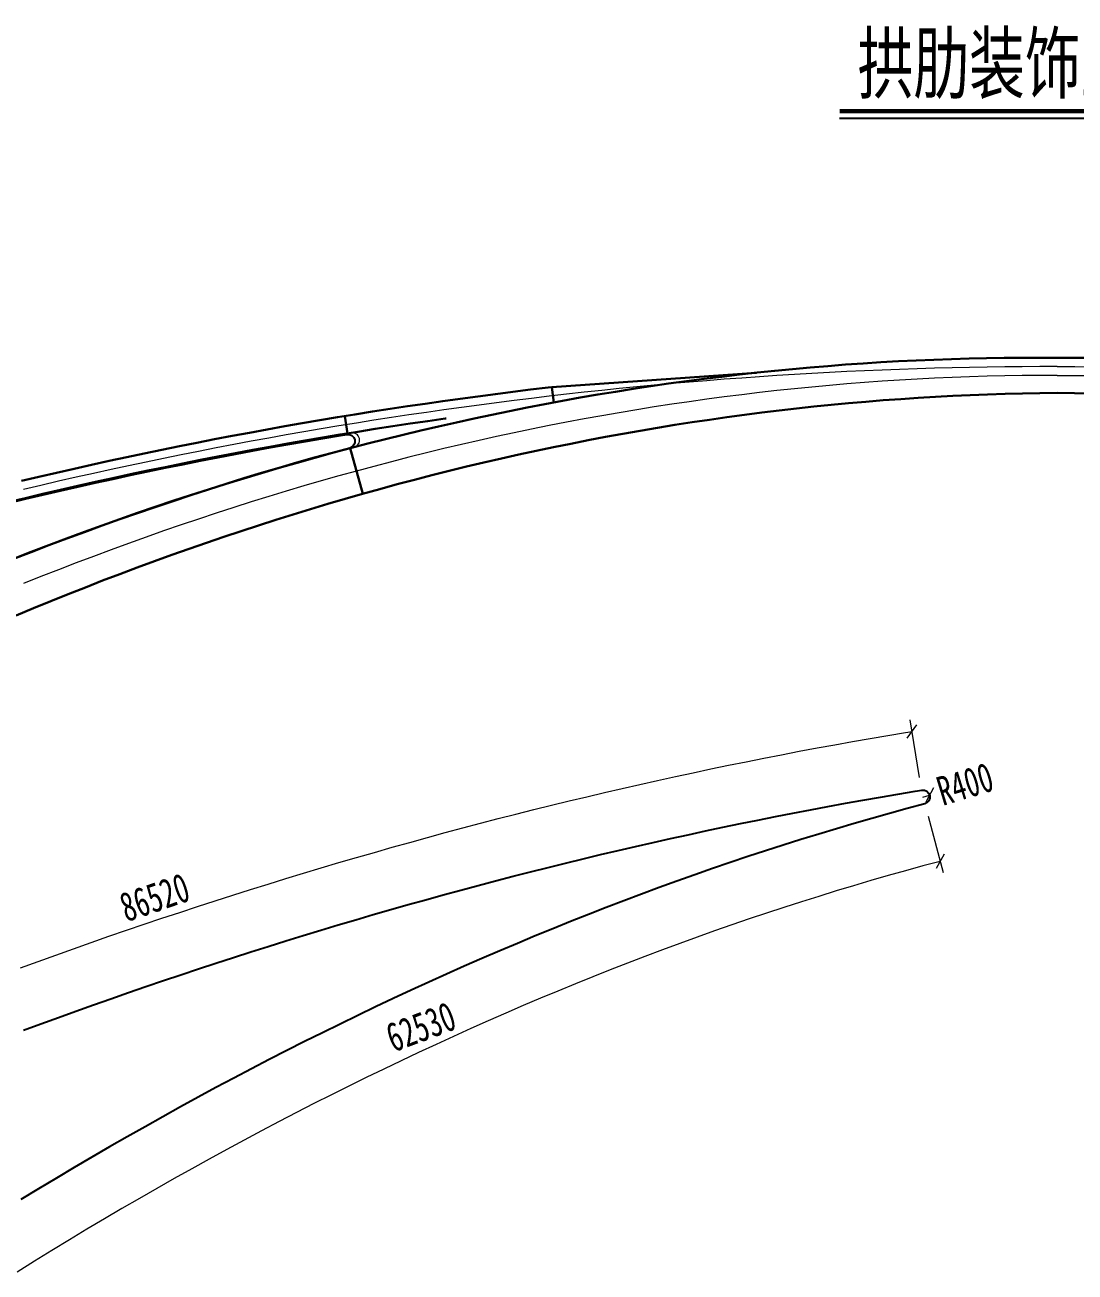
# Model space of a CAD drawing. Header units: millimetres. Extents: x 540604 to 792292, y 37533 to 153832.
# Drawn here: x 606518 to 666448, y 82646 to 153832 of the extents above; entities that cross this region are included whole.
import ezdxf
from ezdxf.enums import TextEntityAlignment as Align

# ---------------------------------------------------------------- set-up
doc = ezdxf.new("R2010")
doc.units = ezdxf.units.MM
doc.layers.get('Defpoints').update_dxf_attribs({"color": 8})
for name, color, linetype, lineweight in [('标注', 4, 'Continuous', 13), ('标注线及字体', 2, 'Continuous', 15), ('桥 构造粗实', 1, 'Continuous', 30), ('细实线', 4, 'Continuous', 15), ('钢板粗线', 1, 'Continuous', 25)]:
    doc.layers.add(name, color=color, linetype=linetype, lineweight=lineweight)
doc.styles.add('111', font='', dxfattribs={"width": 0.7})
doc.styles.get('111').set_extended_font_data('仿宋_GB2312')
doc.dimstyles.new('200', dxfattribs={"dimscale": 0, "dimtxt": 2.5, "dimasz": 1, "dimexe": 1, "dimexo": 1, "dimgap": 0.6, "dimtad": 1, "dimdec": 0, "dimdsep": 46, "dimtxsty": '111', "dimblk": 'OBLIQUE', "dimcen": 0, "dimclrd": 4, "dimclre": 4, "dimclrt": 4, "dimadec": 1, "dimazin": 2, "dimtfac": 1, "dimtdec": 0, "dimtix": 1, "dimtmove": 2, "dimatfit": 3, "dimfxl": 4, "dimfxlon": 1, "dimtolj": 1, "dimlwd": -1, "dimlwe": -1, "dimarcsym": 0})

# ---------------------------------------------------------------- blocks, each defined once
blk = doc.blocks.new('拱')
at = {"layer": '标注', "color": 8}
for p, q in [((66632, 33500), (66825, 33531)), ((66770, 32649), (67001, 32711))]:
    blk.add_line(p, q, dxfattribs=at)
at = {"layer": '标注', "color": 8, "ltscale": 550}
for points in [[(107130, 37312), (106130, 37310), (105130, 37304), (104130, 37294), (103130, 37280), (102130, 37262), (101130, 37240), (100130, 37214), (99130, 37183), (98130, 37149), (97130, 37111), (96130, 37069), (95130, 37022), (94130, 36972), (93130, 36917), (92130, 36859), (91130, 36797), (90130, 36730), (89130, 36659), (88130, 36585), (87130, 36506), (86130, 36424), (85130, 36337), (84130, 36246), (83130, 36152), (82130, 36053), (81130, 35950), (80130, 35843), (79130, 35732), (78130, 35617), (77130, 35499), (76130, 35376), (75130, 35249), (74130, 35118), (73130, 34983), (72130, 34844), (71130, 34700), (70130, 34553), (69130, 34402), (68130, 34247), (67130, 34088), (66130, 33924), (65130, 33757), (64130, 33586), (63130, 33410), (62130, 33231), (61130, 33048), (60130, 32860), (59130, 32669), (58130, 32473), (57130, 32274), (56130, 32070), (55130, 31863), (54130, 31651), (53130, 31435), (52130, 31216), (51130, 30992), (50130, 30764), (49130, 30532), (48130, 30297)], [(107130, 37312), (108130, 37310), (109130, 37304)], [(107130, 36812), (106130, 36809), (105130, 36799), (104130, 36782), (103130, 36758), (102130, 36727), (101130, 36690), (100130, 36645), (99130, 36594), (98130, 36536), (97130, 36471), (96130, 36399), (95130, 36321), (94130, 36235), (93130, 36143), (92130, 36044), (91130, 35938), (90130, 35825), (89130, 35706), (88130, 35580), (87130, 35446), (86130, 35306), (85130, 35160), (84130, 35006), (83130, 34845), (82130, 34678), (81130, 34504), (80130, 34323), (79130, 34135), (78130, 33940), (77130, 33739), (76130, 33530), (75130, 33315), (74130, 33093), (73130, 32864), (72130, 32629), (71130, 32386), (70130, 32137), (69130, 31881), (68130, 31618), (67130, 31348), (66130, 31071), (65130, 30788), (64130, 30498), (63130, 30201), (62130, 29897), (61130, 29586), (60130, 29268), (59130, 28944), (58130, 28612), (57130, 28274), (56130, 27929), (55130, 27578), (54130, 27219), (53130, 26854), (52130, 26481), (51130, 26102), (50130, 25716), (49130, 25324), (48130, 24924)], [(107130, 36812), (108130, 36809), (109130, 36799)]]:
    blk.add_lwpolyline(points, dxfattribs=at)
at = {"layer": '标注', "color": 8}
blk.add_arc((66892, 33117), 420, 284.9841, 99.27203, dxfattribs=at)
at = {"layer": '桥 构造粗实', "color": 8}
for p, q in [((78291, 36139), (89957, 36962)), ((78392, 35264), (78291, 36139)), ((66632, 33500), (66470, 34487)), ((66770, 32649), (67490, 30047))]:
    blk.add_line(p, q, dxfattribs=at)
for points in [[(109144, 37816), (108137, 37818), (107130, 37812), (106123, 37818), (105116, 37816), (104109, 37808), (103102, 37792), (102095, 37770), (101087, 37741), (100080, 37705), (99072, 37662), (98064, 37613), (97056, 37556), (96048, 37492), (95040, 37422), (94032, 37345), (93024, 37260), (92015, 37169), (91007, 37071), (89998, 36967), (88989, 36855), (87980, 36736), (86971, 36611), (85962, 36478), (84953, 36339), (83944, 36193), (82935, 36039), (81925, 35879), (80916, 35712), (79906, 35539), (78897, 35358), (77887, 35170), (76877, 34976), (75867, 34774), (74857, 34566), (73847, 34350), (72837, 34128), (71827, 33899), (70816, 33663), (69806, 33420), (68796, 33171), (67785, 32914), (66775, 32650), (65764, 32380), (64753, 32102), (63743, 31818), (62732, 31527), (61721, 31229), (60710, 30924), (59699, 30612), (58688, 30293), (57677, 29967), (56666, 29635), (55655, 29295), (54643, 28949), (53632, 28595), (52621, 28235), (51609, 27868), (50598, 27494), (49587, 27113), (48575, 26725), (47564, 26330)], [(78291, 36139), (78072, 36114), (77070, 35995), (76068, 35872), (75066, 35745), (74064, 35613), (73062, 35478), (72061, 35339), (71059, 35195), (70057, 35048), (69055, 34896), (68053, 34741), (67051, 34581), (66049, 34418), (65047, 34250), (64045, 34078), (63043, 33903), (62041, 33723), (61039, 33539), (60037, 33352), (59035, 33160), (58034, 32964), (57032, 32764), (56030, 32560), (55028, 32352), (54026, 32140), (53024, 31924), (52022, 31704), (51020, 31480), (50018, 31251), (49017, 31019), (48015, 30783)], [(109116, 35781), (108123, 35800), (107130, 35812), (106137, 35800), (105144, 35781), (104151, 35756), (103159, 35723), (102166, 35684), (101173, 35638), (100181, 35585), (99189, 35525), (98197, 35459), (97204, 35386), (96213, 35306), (95221, 35219), (94229, 35126), (93237, 35026), (92246, 34919), (91254, 34805), (90263, 34684), (89272, 34557), (88280, 34423), (87289, 34282), (86298, 34135), (85308, 33980), (84317, 33819), (83326, 33651), (82336, 33477), (81345, 33295), (80355, 33107), (79364, 32912), (78374, 32710), (77384, 32502), (76394, 32287), (75404, 32065), (74414, 31836), (73424, 31601), (72434, 31358), (71444, 31109), (70455, 30854), (69465, 30591), (68476, 30322), (67486, 30046), (66497, 29763), (65507, 29474), (64518, 29177), (63529, 28874), (62540, 28564), (61551, 28248), (60562, 27924), (59573, 27594), (58584, 27258), (57595, 26914), (56606, 26564), (55617, 26207), (54629, 25843), (53640, 25472), (52651, 25095), (51663, 24711), (50674, 24320), (49686, 23922), (48697, 23518), (47709, 23106)], [(72251, 34355), (72200, 34348), (71202, 34206), (70204, 34059), (69206, 33908), (68208, 33753), (67210, 33594), (66212, 33431), (65214, 33264), (64216, 33093), (63218, 32918), (62220, 32739), (61222, 32556), (60223, 32369), (59225, 32178), (58227, 31983), (57229, 31784), (56231, 31580), (55233, 31373), (54235, 31162), (53237, 30947), (52239, 30727), (51240, 30504), (50242, 30277), (49244, 30045), (48246, 29810), (47248, 29571)]]:
    blk.add_lwpolyline(points, dxfattribs=at)
blk = doc.blocks.new('_Oblique')
at = {"color": 0, "linetype": 'ByBlock', "lineweight": -2}
blk.add_line((-0.5, -0.5), (0.5, 0.5), dxfattribs=at)
blk = doc.blocks.new('*D19')
at = {"layer": 'Defpoints', "color": 0, "transparency": 16777216}
for p in [(657761, 109758), (658144, 109875)]:
    blk.add_point(p, dxfattribs=at)
at = {"layer": '细实线', "color": 4, "transparency": 16777216}
for p in [(657761, 109758), (658144, 109875)]:
    blk.add_line(p, (658144, 109875), dxfattribs=at)
at = {"layer": '细实线', "color": 4, "transparency": 16777216, "xscale": 666.6666666666667, "yscale": 666.6666666666667, "zscale": 666.6666666666667, "rotation": 197.0593282820084}
blk.add_blockref('_Oblique', (658144, 109875), dxfattribs=at)
at = {"layer": '细实线', "color": 4, "transparency": 16777216, "insert": (660174, 110498), "char_height": 1666.7, "attachment_point": 5, "rotation": 17.05933, "style": '111'}
blk.add_mtext('\\A1;R400', dxfattribs=at)

msp = doc.modelspace()

# ---------------------------------------------------------------- linework, layer by layer
at = {"color": 4}
msp.add_line((653007.4, 148508.6), (680530.2, 148508.6), dxfattribs=at)
at = {"color": 6, "const_width": 240}
msp.add_lwpolyline([(653007.4, 148908.6), (680530.2, 148908.6)], dxfattribs=at)
at = {"layer": '细实线', "color": 4}
for p, q in [((657578.7, 110876.6), (657041.7, 114166.4)), ((658056, 108663.6), (658922.6, 105444.9))]:
    msp.add_line(p, q, dxfattribs=at)
for points in [[(606261.3, 100009.4), (607270.8, 100377.7), (608280.3, 100741.9), (609289.9, 101102.1), (610299.6, 101458.2), (611309.2, 101810.2), (612318.9, 102158.2), (613328.7, 102502.2), (614338.4, 102842), (615348.2, 103177.9), (616358.1, 103509.6), (617367.9, 103837.3), (618377.9, 104161), (619387.8, 104480.5), (620397.8, 104796.1), (621407.8, 105107.5), (622417.8, 105414.9), (623427.9, 105718.3), (624438, 106017.5), (625448.2, 106312.7), (626458.4, 106603.9), (627468.6, 106891), (628478.8, 107174), (629489.1, 107453), (630499.4, 107727.9), (631509.8, 107998.7), (632520.1, 108265.5), (633530.5, 108528.2), (634541, 108786.8), (635551.4, 109041.4), (636561.9, 109291.9), (637572.5, 109538.3), (638583, 109780.7), (639593.6, 110019), (640604.2, 110253.3), (641614.8, 110483.4), (642625.5, 110709.5), (643636.2, 110931.6), (644646.9, 111149.5), (645657.7, 111363.4), (646668.4, 111573.3), (647679.2, 111779), (648690.1, 111980.7), (649700.9, 112178.4), (650711.8, 112371.9), (651722.7, 112561.4), (652733.6, 112746.8), (653744.5, 112928.2), (654755.5, 113105.4), (655766.5, 113278.6), (656777.5, 113447.7), (657149.1, 113508.4)], [(658749.3, 106088.6), (657761.7, 105824.3), (656771.7, 105552.5), (655781.6, 105274), (654791.2, 104988.7), (653800.8, 104696.6), (652810.1, 104397.7), (651819.3, 104092), (650828.3, 103779.5), (649837.1, 103460.2), (648845.8, 103134.1), (647854.2, 102801.1), (646862.6, 102461.4), (645870.7, 102114.8), (644878.7, 101761.4), (643886.5, 101401.2), (642894.1, 101034.2), (641901.6, 100660.4), (640908.9, 100279.7), (639916, 99892.2), (638923, 99497.9), (637929.8, 99096.8), (636936.4, 98688.8), (635942.9, 98274), (634949.2, 97852.4), (633955.4, 97423.9), (632961.3, 96988.6), (631967.1, 96546.5), (630972.8, 96097.5), (629978.3, 95641.7), (628983.6, 95179), (627988.8, 94709.5), (626993.8, 94233.1), (625998.7, 93749.9), (625003.4, 93259.9), (624008, 92763), (623012.4, 92259.2), (622016.6, 91748.6), (621020.7, 91231.2), (620024.7, 90706.9), (619028.5, 90175.7), (618032.1, 89637.7), (617035.6, 89092.8), (616039, 88541.1), (615042.2, 87982.5), (614045.3, 87417.1), (613048.2, 86844.7), (612051, 86265.6), (611053.6, 85679.5), (610056.1, 85086.6), (609058.5, 84486.9), (608060.8, 83880.2), (607062.9, 83266.7), (606064.8, 82646.3)]]:
    msp.add_lwpolyline(points, dxfattribs=at)
at = {"layer": '钢板粗线'}
for points in [[(605562, 126538), (606560, 126777.4), (607557.9, 127012.7), (608555.9, 127244), (609553.8, 127471.3), (610551.7, 127694.6), (611549.6, 127913.8), (612547.6, 128129), (613545.5, 128340.2), (614543.4, 128547.3), (615541.3, 128750.5), (616539.2, 128949.6), (617537.1, 129144.7), (618535, 129335.8), (619532.8, 129522.8), (620530.7, 129705.8), (621528.6, 129884.8), (622526.5, 130059.8), (623524.3, 130230.7), (624522.2, 130397.7), (624887.2, 130457.3, -0.9445409), (625060.5, 129677.4), (624062.5, 129410.3), (623051.7, 129132.9), (622040.9, 128848.5), (621030, 128557.3), (620019.1, 128259.2), (619008.1, 127954.1), (617997.1, 127642.2), (616986, 127323.3), (615974.8, 126997.6), (614963.6, 126664.9), (613952.4, 126325.4), (612941.1, 125978.9), (611929.8, 125625.5), (610918.4, 125265.3), (609907, 124898.1), (608895.5, 124524), (607884, 124143), (606872.5, 123755.1), (605860.9, 123360.3)], [(606434, 96449.2), (607432.2, 96817.4), (608430.3, 97181.5), (609428.5, 97541.6), (610426.6, 97897.7), (611424.7, 98249.8), (612422.9, 98597.8), (613421, 98941.8), (614419.1, 99281.8), (615417.2, 99617.7), (616415.3, 99949.6), (617413.4, 100277.5), (618411.5, 100601.4), (619409.5, 100921.3), (620407.6, 101237.1), (621405.7, 101548.9), (622403.7, 101856.6), (623401.8, 102160.4), (624399.8, 102460.1), (625397.8, 102755.8), (626395.9, 103047.5), (627393.9, 103335.1), (628391.9, 103618.7), (629389.9, 103898.3), (630387.9, 104173.9), (631385.9, 104445.5), (632383.9, 104713), (633381.9, 104976.5), (634379.9, 105236), (635377.9, 105491.4), (636375.8, 105742.8), (637373.8, 105990.2), (638371.7, 106233.6), (639369.7, 106473), (640367.6, 106708.3), (641365.6, 106939.6), (642363.5, 107166.9), (643361.4, 107390.1), (644359.4, 107609.4), (645357.3, 107824.6), (646355.2, 108035.8), (647353.1, 108242.9), (648351, 108446.1), (649348.9, 108645.2), (650346.8, 108840.3), (651344.7, 109031.3), (652342.6, 109218.4), (653340.4, 109401.4), (654338.3, 109580.4), (655336.2, 109755.4), (656334, 109926.3), (657331.9, 110093.2), (657696.9, 110152.8, -0.9445409), (657870.2, 109373), (656872.2, 109105.9), (655861.4, 108828.4), (654850.6, 108544.1), (653839.7, 108252.9), (652828.8, 107954.8), (651817.8, 107649.7), (650806.8, 107337.8), (649795.7, 107018.9), (648784.6, 106693.2), (647773.4, 106360.5), (646762.1, 106021), (645750.8, 105674.5), (644739.5, 105321.1), (643728.1, 104960.8), (642716.7, 104593.7), (641705.2, 104219.6), (640693.7, 103838.6), (639682.2, 103450.7), (638670.6, 103055.9), (637659, 102654.2), (636647.3, 102245.6), (635635.6, 101830.2), (634623.9, 101407.8), (633612.2, 100978.5), (632600.4, 100542.3), (631588.6, 100099.2), (630576.7, 99649.2), (629564.9, 99192.3), (628553, 98728.5), (627541.1, 98257.8), (626529.1, 97780.2), (625517.2, 97295.7), (624505.2, 96804.4), (623493.2, 96306.1), (622481.2, 95800.9), (621469.2, 95288.9), (620457.1, 94769.9), (619445.1, 94244.1), (618433, 93711.3), (617420.9, 93171.7), (616408.8, 92625.2), (615396.7, 92071.7), (614384.5, 91511.4), (613372.4, 90944.2), (612360.2, 90370.2), (611348.1, 89789.2), (610335.9, 89201.3), (609323.8, 88606.6), (608311.6, 88005), (607299.4, 87396.4), (606287.2, 86781)]]:
    msp.add_lwpolyline(points, format="xyb", dxfattribs=at)

# ---------------------------------------------------------------- block references
at = {"layer": '标注', "ltscale": 550}
msp.add_blockref('拱', (558301.6, 97018.8), dxfattribs=at)
at = {"layer": '细实线', "color": 4, "xscale": 666.6666666666667, "yscale": 666.6666666666667, "zscale": 666.6666666666667}
for p, rotation in [((657149.1, 113508.4), 9.270781669226661), ((658749.3, 106088.6), 195.0694497614333)]:
    msp.add_blockref('_Oblique', p, dxfattribs=dict(at, rotation=rotation))

# ---------------------------------------------------------------- texts
at = {"layer": '标注线及字体', "color": 0, "style": '111', "width": 0.7}
msp.add_text('拱肋装饰立面构造', height=3333.33, dxfattribs=at).set_placement((666768.8, 151715.3), align=Align.MIDDLE)
at = {"layer": '细实线', "color": 4, "style": '111', "width": 0.7}
for s, rotation, p in [('86520', 18.842534, (612306.3, 102613.2)), ('62530', 20.602827, (627547, 95174))]:
    msp.add_text(s, height=1666.67, rotation=rotation, dxfattribs=at).set_placement(p)

# ---------------------------------------------------------------- dimensions: what is measured, and where the dimension line sits
at = {"layer": '细实线'}
dim = msp.add_radius_dim(center=(657761.3, 109758), mpoint=(658143.8, 109875.3), dimstyle='200', override={"dimscale": 666.666667, "dimblk": 'Oblique'}, dxfattribs=at)
dim.commit()
dim.dimension.update_dxf_attribs({"geometry": '*D19', "text_midpoint": (660174.5, 110498.5), "dimtype": 164})

doc.saveas('drawing.dxf')
